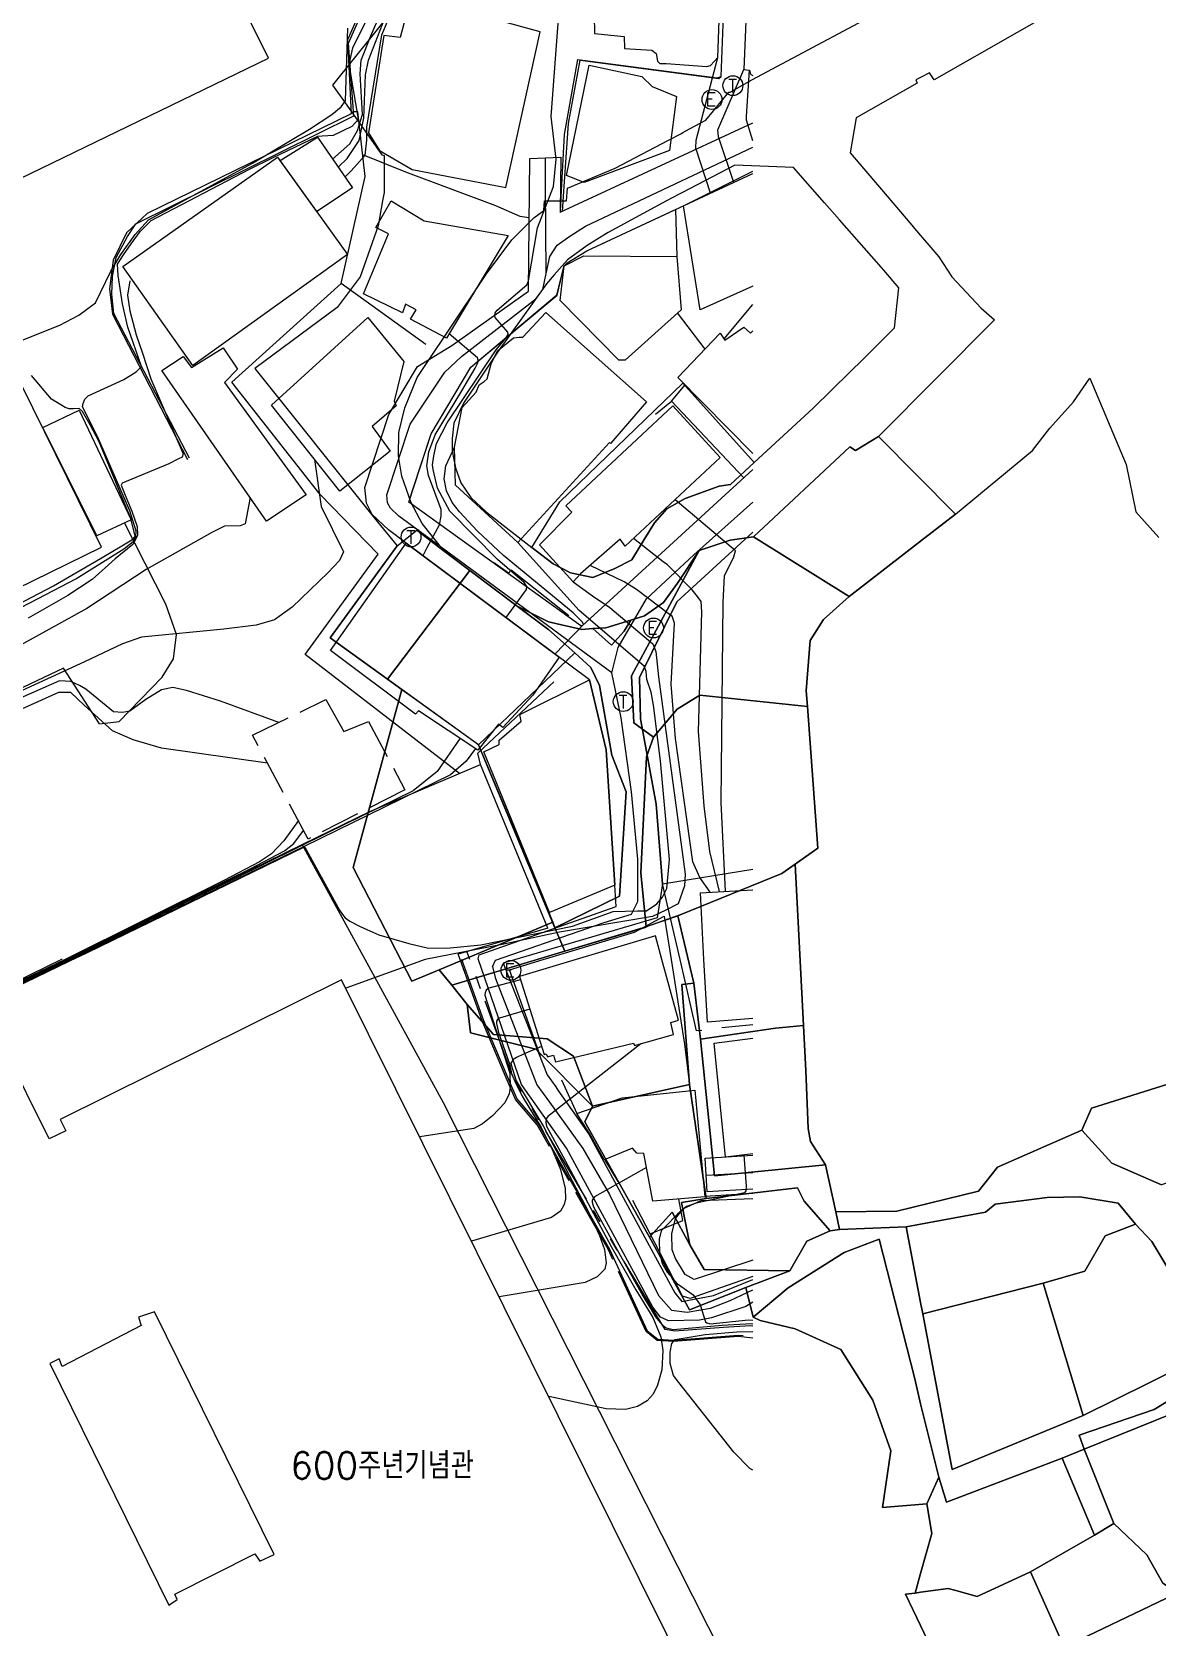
# Model space of a CAD drawing. Header units: feet. Extents: x 197796 to 199821, y 552499 to 555392.
# Drawn here: x 199503.9 to 199588.9, y 554197.9 to 554318.5 of the extents above; entities that cross this region are included whole.
import ezdxf

# ---------------------------------------------------------------- set-up
doc = ezdxf.new("R2010")
doc.units = ezdxf.units.FT
doc.header["$MEASUREMENT"] = 0
for name, pattern in [('ANYANG', [9, 5, -1, 2, -1]), ('ANYANG1', [11.5, 6, -1, 1, -1.5, 1, -1]), ('ANYANG4', [4, 3, -1])]:
    doc.linetypes.add(name, pattern=pattern)
for name, color, linetype in [('AAA001', 7, 'CONTINUOUS'), ('AAA005', 7, 'ANYANG4'), ('AAA008', 7, 'CONTINUOUS'), ('AAC001', 7, 'CONTINUOUS'), ('AAC003', 3, 'ANYANG'), ('AAC006', 7, 'ANYANG1'), ('AD002', 7, 'CONTINUOUS'), ('AD0022', 1, 'CONTINUOUS'), ('ADA085', 1, 'CONTINUOUS'), ('AE222', 7, 'CONTINUOUS'), ('AZ0202', 7, 'CONTINUOUS'), ('AZ0203', 7, 'CONTINUOUS'), ('AZ080', 1, 'CONTINUOUS'), ('AZ0801', 7, 'CONTINUOUS'), ('CAA001', 7, 'CONTINUOUS'), ('CAA002', 30, 'CONTINUOUS'), ('DA001', 3, 'CONTINUOUS'), ('DD001', 3, 'CONTINUOUS'), ('wipco_지적', 20, 'CONTINUOUS'), ('ZC002', 7, 'CONTINUOUS')]:
    doc.layers.add(name, color=color, linetype=linetype)
doc.styles.add('GHS', font='ROMANS', dxfattribs={"bigfont": 'NGSW.shx'})
doc.styles.add('NGSW', font='ROMANS.shx', dxfattribs={"bigfont": 'NGSW.shx'})

# ---------------------------------------------------------------- blocks, each defined once
blk = doc.blocks.new('AZ0202')
at = {"layer": 'AZ0202'}
blk.add_circle((0, 0), 0.75, dxfattribs=at)
at = {"layer": 'AZ0202', "style": 'GHS'}
blk.add_text('E', height=1, dxfattribs=at).set_placement((-0.5, -0.48))
blk = doc.blocks.new('AZ0203')
at = {"layer": 'AZ0203'}
blk.add_circle((0, 0), 0.75, dxfattribs=at)
at = {"layer": 'AZ0203', "style": 'GHS'}
blk.add_text('T', height=1, dxfattribs=at).set_placement((-0.36, -0.52))

msp = doc.modelspace()

# ---------------------------------------------------------------- linework, layer by layer
at = {"layer": 'AAA001', "color": 255}
for points in [[(199558.39, 554325.45), (199558.11, 554325.46), (199557.7, 554315.7), (199558.13, 554315.65), (199558.2, 554315.34), (199558.39, 554315.25)], [(199555.93, 554322.22), (199543.33, 554323.39), (199543.23, 554320.39), (199543.7, 554319.87), (199546.38, 554319.79), (199546.4, 554318.43), (199548.66, 554318.2), (199548.68, 554317.3), (199550.74, 554317.16), (199551.07, 554316.92), (199551.17, 554316.33), (199551.35, 554316.15), (199551.83, 554316.15), (199554.89, 554315.92), (199555.19, 554316), (199555.72, 554316.61), (199555.93, 554322.22)], [(199542.3, 554318.54), (199539.08, 554319.42), (199539.21, 554319.97), (199536.19, 554320.77), (199535.95, 554319.98), (199532.37, 554320.57), (199531.72, 554318.13), (199530.48, 554318.27), (199529.32, 554310.9), (199530.15, 554309.58), (199532.63, 554308.13), (199539.71, 554306.78), (199542.3, 554318.54)], [(199552.6, 554313.67), (199552.07, 554309.58), (199545.62, 554307.15), (199544.29, 554307.69), (199546.01, 554316.03), (199549.99, 554315.17), (199550.76, 554314.41), (199552.6, 554313.67)], [(199528.11, 554306.75), (199525.42, 554304.97), (199522.64, 554308.83), (199525.46, 554310.58), (199528.11, 554306.75)], [(199527.73, 554301.71), (199516.03, 554293.33), (199510.76, 554300.81), (199522.44, 554309.08), (199527.73, 554301.71)], [(199558.39, 554299.32), (199554.39, 554297.52), (199553.13, 554305.38), (199558.39, 554308.01)], [(199539.88, 554303.15), (199535.21, 554295.39), (199532.5, 554296.82), (199532.93, 554297.54), (199532.12, 554297.96), (199531.9, 554297.31), (199528.95, 554298.74), (199530.84, 554303.27), (199529.87, 554303.76), (199531.03, 554305.76), (199533.53, 554304.25), (199539.88, 554303.15)], [(199552.96, 554297.53), (199548.73, 554293.72), (199548.46, 554293.72), (199548.26, 554293.71), (199543.8, 554298.24), (199544.11, 554300.85), (199545.6, 554301.61), (199552.62, 554301.57), (199552.96, 554297.53)], [(199540.62, 554279.94), (199535.91, 554284.26), (199535.82, 554287.15), (199536.41, 554290.13), (199537.47, 554291.3), (199537.69, 554291.86), (199538.07, 554292.12), (199538.3, 554292.31), (199538.6, 554293.45), (199539.08, 554294.43), (199540.28, 554295.41), (199540.71, 554295.47), (199541, 554295.47), (199542.73, 554297.33), (199550.35, 554290.56), (199547.62, 554287.43), (199547.55, 554287.49), (199540.62, 554279.94)], [(199527.16, 554283.81), (199522, 554290.31), (199529.27, 554296.95), (199532, 554293.62), (199531.26, 554290.63), (199531.41, 554290.28), (199529.59, 554288.7), (199530.96, 554286.85), (199527.16, 554283.81)], [(199558.39, 554286.66), (199552.72, 554292.42), (199555.91, 554295.76), (199556.26, 554295.24), (199557.69, 554296.22), (199558.21, 554295.76), (199558.39, 554295.95)], [(199521.62, 554281.54), (199513.7, 554292.95), (199515.32, 554294.01), (199515.94, 554293.16), (199518.33, 554294.66), (199519.43, 554293.03), (199518.43, 554292.02), (199524.6, 554283.54), (199521.62, 554281.54)], [(199555.9, 554286.35), (199548.73, 554279.65), (199548.35, 554280.18), (199545.36, 554277.57), (199544.79, 554276.95), (199542.26, 554279.75), (199544.69, 554282.23), (199544.23, 554282.7), (199552.34, 554290.28), (199555.9, 554286.35)], [(199543.73, 554271.26), (199541.74, 554268.4), (199539.48, 554265.95), (199539.16, 554266.2), (199537.6, 554264.24), (199533.1, 554267.21), (199532.87, 554266.95), (199526.46, 554271.77), (199532.18, 554279.89), (199543.73, 554271.26)], [(199546.02, 554269.55), (199547.3, 554264.26), (199547.94, 554254.03), (199543.01, 554251.96), (199538.03, 554264.1), (199539.21, 554264.66), (199539.2, 554264.99), (199540.87, 554266.43), (199540.76, 554266.92), (199546.02, 554269.55)], [(199558.39, 554243.93), (199554.94, 554243.67), (199554.68, 554248.39), (199554.41, 554253.45), (199558.39, 554253.67)], [(199551.5, 554248.39), (199551.02, 554250.18), (199545.02, 554248.39), (199540.73, 554247.12), (199542.59, 554241.22), (199542.76, 554241.26), (199542.85, 554241.03), (199543.31, 554241.17), (199543.45, 554240.67), (199549.35, 554242.06), (199549.44, 554241.89), (199552.37, 554242.73), (199552.17, 554243.63), (199552.75, 554243.81), (199551.5, 554248.39)], [(199558.39, 554233.69), (199556.3, 554233.44), (199555.46, 554242.06), (199558.39, 554242.44)], [(199554.75, 554230.45), (199550.81, 554230.12), (199550.15, 554233.74), (199549.6, 554233.75), (199549.28, 554234.14), (199547.13, 554233.24), (199546.02, 554235.23), (199545.06, 554236.75), (199548.51, 554237.94), (199554, 554238.52), (199554.75, 554230.45)]]:
    msp.add_lwpolyline(points, dxfattribs=at)
at = {"layer": 'AAA005', "color": 255}
msp.add_lwpolyline([(199532.06, 554261.24), (199524.76, 554257.51), (199520.56, 554265.37), (199526.1, 554268.05), (199527.46, 554265.63), (199529.33, 554266.4), (199532.06, 554261.24)], dxfattribs=at)
at = {"layer": 'AAA008', "color": 255}
for points in [[(199496.42, 554304.28), (199521.77, 554316.57), (199519.86, 554320.36)], [(199465.27, 554258.07), (199509.13, 554279.57), (199499.61, 554298.86)], [(199507.44, 554289.95), (199511.37, 554281.65), (199508.79, 554280.43), (199504.71, 554288.63), (199507.44, 554289.95)], [(199479.02, 554233.02), (199510.36, 554169.46), (199519.37, 554174.05), (199518.59, 554175.91), (199524.44, 554178.84), (199524.29, 554179.42), (199524.85, 554179.69), (199526.04, 554177.31), (199532.18, 554180.28), (199530.96, 554183), (199532.12, 554183.41), (199532.5, 554182.75), (199553.92, 554193.25), (199527.29, 554246.87)], [(199527.29, 554246.87), (199506, 554236.31), (199506.45, 554235.44), (199505.17, 554234.83), (199501.78, 554241.7)], [(199513.14, 554221.75), (199511.94, 554221.34), (199512.14, 554220.71), (199506.17, 554217.62), (199505.94, 554218.19), (199505.22, 554217.85), (199514.23, 554199.56), (199514.86, 554200), (199514.68, 554200.4), (199520.73, 554203.46), (199521.1, 554202.89), (199522.19, 554203.41), (199513.14, 554221.75)]]:
    msp.add_lwpolyline(points, dxfattribs=at)
at = {"layer": 'AAC001', "color": 255}
for points in [[(199516.97, 554358.73), (199517.59, 554358.65), (199520.53, 554359.99), (199527.71, 554358.02), (199529.77, 554354), (199535.81, 554351.96), (199543.98, 554335.39), (199540.99, 554326.69), (199534.72, 554328.34), (199530.97, 554325.24), (199527.74, 554317.95), (199528.02, 554312.36), (199512.59, 554304.82), (199511.02, 554303.36), (199510.02, 554301.29), (199509.73, 554299.11), (199509.98, 554297.19), (199515.65, 554286.22)], [(199543.83, 554304.89), (199543.87, 554305.6), (199544.13, 554310.79), (199545.14, 554316.45), (199555.67, 554315.06), (199555.98, 554315.16), (199556.27, 554322.41), (199555.51, 554324.13), (199555.4, 554334.58), (199556.05, 554335.55), (199553.85, 554342.42), (199552.38, 554348.13), (199550.94, 554347.98), (199551.27, 554355.47), (199551.31, 554359.79)], [(199536.19, 554262.47), (199524.54, 554271.46), (199530.05, 554279.05), (199525.68, 554283.55), (199519, 554292.06), (199527.26, 554299.51), (199529.07, 554307.61), (199528.51, 554312.49), (199528.19, 554312.5)], [(199528.88, 554309.27), (199532.13, 554307.97), (199538.92, 554305.42), (199540.76, 554304.61), (199541.48, 554304.52)], [(199532.37, 554282.99), (199534.06, 554288.14), (199537.07, 554293.19), (199543.59, 554298.64), (199544.11, 554300.85)], [(199533.66, 554294.91), (199527.26, 554299.51)], [(199556.2, 554295.33), (199558.39, 554297.92)], [(199552.22, 554290.63), (199553.27, 554291.86)], [(199551.02, 554289.65), (199552.22, 554290.63), (199557.69, 554284.82)], [(199551.55, 554254.13), (199551.08, 554260.15), (199549.89, 554266.6), (199549.8, 554269.72), (199552.63, 554275.45), (199558.39, 554280.72)], [(199542.88, 554250.76), (199537.8, 554263.15), (199537.58, 554263.99), (199543.34, 554269.39)], [(199554.53, 554243.03), (199554.12, 554243.01), (199552.88, 554248.39), (199551.55, 554254.13), (199558.39, 554255.24)], [(199542.32, 554241.07), (199539.98, 554247.62), (199542.53, 554248.4), (199549.42, 554250.47), (199551.68, 554251.67), (199552.2, 554248.39), (199553.21, 554242), (199553.65, 554238.52)], [(199542.88, 554250.76), (199536.11, 554248.81)], [(199558.39, 554243.46), (199556.04, 554243.22)], [(199543.91, 554239.31), (199545.06, 554236.75)], [(199548.2, 554231.61), (199547.2, 554233.27)], [(199550.61, 554227.66), (199549.3, 554230.17)], [(199550.61, 554227.66), (199553.08, 554228.65), (199552.78, 554230.28)], [(199554.74, 554230.51), (199558.39, 554230.73)], [(199558.39, 554224.42), (199553.65, 554222.76), (199553.06, 554222.95), (199550.61, 554227.66)]]:
    msp.add_lwpolyline(points, dxfattribs=at)
at = {"layer": 'AAC003', "color": 255}
msp.add_lwpolyline([(199558.39, 554219.77), (199557.27, 554219.89), (199552.39, 554219.51), (199551.15, 554219.59), (199550.32, 554220.26), (199547.46, 554226.44), (199542.07, 554235.9), (199540.44, 554237.82), (199539.74, 554239.45), (199537.92, 554243.75), (199536.26, 554248.4), (199536.11, 554248.81)], dxfattribs=at)
at = {"layer": 'AAC006', "color": 255}
msp.add_lwpolyline([(199558.39, 554220.66), (199558.19, 554220.7), (199556.17, 554220.57), (199552.49, 554220.28), (199551.74, 554220.42), (199540.2, 554239.61), (199536.99, 554248.4), (199536.79, 554248.96)], dxfattribs=at)
at = {"layer": 'AD002', "color": 255}
for points in [[(199547.73, 554270.07), (199532.28, 554281.44), (199531.61, 554281.93), (199530.98, 554282.53), (199530.77, 554282.94), (199530.71, 554283.54), (199532.46, 554288.87), (199535.09, 554292.82), (199536.35, 554294.01), (199541.96, 554298.37), (199542.5, 554299.06), (199542.76, 554300.27), (199543.02, 554301.57), (199543.59, 554302.41), (199544.54, 554303.09), (199545.72, 554303.86), (199558.39, 554309.82)], [(199542.76, 554300.27), (199542.71, 554306.86), (199542.7, 554309.03)], [(199538.7, 554247.84), (199538.92, 554248.36), (199547.14, 554251.19), (199549.21, 554251.83), (199549.69, 554252.79), (199549.69, 554255.98), (199549.21, 554261.09), (199548.42, 554266.68), (199547.73, 554270.07), (199548.19, 554271.98), (199550.35, 554275.68), (199553.93, 554279.01), (199558.39, 554282.98)], [(199538.7, 554247.84), (199538.92, 554246.95), (199542.04, 554238.93), (199543.01, 554237.6), (199545.53, 554234.11), (199547.54, 554230.62), (199551.25, 554222.98), (199552.22, 554221.87), (199553.41, 554221.72), (199555.19, 554222.02), (199556.67, 554222.61), (199558.39, 554223.42)], [(199554.85, 554232.1), (199555.32, 554232.12), (199558.39, 554232.29)]]:
    msp.add_lwpolyline(points, dxfattribs=at)
at = {"layer": 'AD0022', "color": 255}
for points in [[(199546.02, 554269.55), (199532.18, 554279.89), (199530.84, 554280.88), (199529.59, 554282.06), (199529.17, 554282.9), (199529.04, 554284.08), (199530.86, 554289.6), (199533.03, 554293.25), (199535.62, 554294.83), (199541.41, 554298.94), (199541.53, 554308.97), (199543.87, 554309.08), (199543.82, 554304.91), (199558.39, 554311.68)], [(199558.39, 554285.46), (199545.47, 554273.64), (199545.37, 554273.63), (199532.37, 554282.99), (199534.06, 554288.14), (199537.07, 554293.19), (199543.59, 554298.64), (199544.11, 554300.85), (199544.35, 554301.08), (199545.84, 554301.99), (199558.39, 554307.83)], [(199558.39, 554280.72), (199552.63, 554275.45), (199549.8, 554269.72), (199549.89, 554266.6), (199551.08, 554260.15), (199551.55, 554254.13), (199551.15, 554251.55), (199539.51, 554248.12), (199542.84, 554239.68), (199543.49, 554238.77), (199543.64, 554238.51), (199545.99, 554235.2), (199552.49, 554223.2), (199553.01, 554222.54), (199555.41, 554222.99), (199558.39, 554224.21)], [(199558.39, 554222.49), (199557.85, 554222.17), (199555.26, 554221.29), (199554.34, 554221.12), (199551.99, 554221.07), (199551.4, 554221.35), (199550.81, 554222.1), (199544.29, 554234.14), (199540.88, 554238.94), (199537.62, 554248.45), (199537.7, 554248.76), (199548.04, 554252.41), (199547.94, 554254.03), (199547.3, 554264.26), (199546.02, 554269.55)], [(199558.39, 554231.03), (199554.92, 554230.82), (199554.77, 554233.38), (199558.39, 554233.59)]]:
    msp.add_lwpolyline(points, dxfattribs=at)
at = {"layer": 'ADA085', "color": 255}
msp.add_lwpolyline([(199479.95, 554231.62), (199478.13, 554230.75), (199476.41, 554235.04), (199469.94, 554232.37), (199468.94, 554234.36), (199475.25, 554237.4), (199479.79, 554235.54), (199506.18, 554248.45)], dxfattribs=at)
at = {"layer": 'AE222', "color": 255}
msp.add_lwpolyline([(199544.35, 554301.08), (199545.84, 554301.99), (199552.54, 554305.11), (199552.62, 554301.57)], dxfattribs=at)
at = {"layer": 'AZ080', "color": 255}
for points in [[(199515.8, 554286.3), (199510.07, 554297.25), (199509.92, 554298.71), (199509.97, 554300.04), (199510.24, 554301.49), (199511.09, 554303.08), (199511.73, 554304.03), (199528.21, 554312.2), (199527.8, 554317.7), (199530.98, 554324.9), (199534.69, 554328.11)], [(199536.35, 554248.43), (199538.01, 554243.79), (199539.83, 554239.49), (199540.53, 554237.87), (199542.15, 554235.96), (199547.55, 554226.49), (199550.4, 554220.32), (199551.19, 554219.69), (199552.39, 554219.61), (199557.27, 554219.99), (199557.65, 554219.96)]]:
    msp.add_lwpolyline(points, dxfattribs=at)
at = {"layer": 'AZ0801', "color": 255}
for points in [[(199543.99, 554304.97), (199544.12, 554306.85), (199544.44, 554311.63), (199545.32, 554316.4), (199555.8, 554315.02), (199555.98, 554315.16)], [(199532.37, 554282.99), (199532.64, 554283.87), (199534.06, 554288.14), (199537.07, 554293.19), (199543.56, 554298.65), (199544.11, 554300.85)], [(199544.48, 554274.38), (199540.1, 554277.83), (199539.91, 554277.61), (199538.76, 554278.42)], [(199508.99, 554266.21), (199506.26, 554270.43), (199471.86, 554254.09), (199470.62, 554252.27), (199472.43, 554248.39), (199472.85, 554247.48)], [(199469.18, 554234.33), (199469.73, 554233.15), (199475.41, 554235.95), (199478.8, 554234.99), (199503.52, 554246.87), (199506.58, 554248.39), (199524.36, 554257.13), (199529.43, 554259.6), (199537.8, 554263.15)], [(199556.22, 554195.57), (199535, 554237.56), (199529.07, 554248.39), (199524.31, 554257.1)]]:
    msp.add_lwpolyline(points, dxfattribs=at)
at = {"layer": 'CAA001', "color": 255}
for points, elevation in [([(199527.03, 554308.31), (199527.72, 554308.98), (199528.62, 554310.33), (199528.96, 554312.02), (199529.09, 554315.29), (199529.33, 554316.42), (199531.45, 554321.87)], 65), ([(199558.39, 554310.3), (199557.91, 554311.86), (199557.89, 554312.16), (199558.13, 554315.65)], 50), ([(199533.45, 554278.94), (199533.75, 554279.56), (199534.68, 554281.27), (199534.82, 554281.92), (199534.82, 554282.43), (199533.86, 554285.01), (199533.73, 554285.73), (199533.89, 554286.78), (199534.35, 554288.08), (199536.39, 554291.4), (199537.38, 554293.11), (199537.6, 554293.51), (199537.61, 554293.71), (199537.55, 554293.9), (199535.41, 554295.72)], 60), ([(199520.37, 554283.33), (199520.01, 554281.35), (199519.62, 554281.2), (199518.43, 554281.17), (199517.49, 554280.68), (199512.52, 554277.88), (199508.02, 554274.93), (199495.56, 554268.05)], 65), ([(199555.16, 554253.49), (199554.37, 554254.61), (199553.84, 554255.79), (199552.53, 554265.12), (199552.2, 554269.23), (199552.45, 554273.83), (199552.27, 554274.37), (199552.08, 554274.5), (199549.58, 554276.37), (199548.64, 554276.96), (199546.08, 554278.2)], 55), ([(199479.24, 554235.23), (199506.5, 554248.39), (199511.79, 554251.02), (199520.37, 554255.26), (199522.96, 554256.62), (199523.67, 554257.17), (199524.42, 554258.15)], 60), ([(199541.51, 554244.64), (199539.22, 554243.96), (199539.08, 554243.87), (199539, 554243.73), (199539, 554243.57), (199539.16, 554242.87), (199539.97, 554240.51), (199540.14, 554239.79), (199540.39, 554239.19), (199540.93, 554238.07), (199542.38, 554235.7), (199543.2, 554234.02), (199543.83, 554232.53), (199544.2, 554231.07), (199544.21, 554230.3), (199544.12, 554229.86), (199543.85, 554229.37), (199543.16, 554228.9), (199537.12, 554227.09)], 55)]:
    msp.add_lwpolyline(points, dxfattribs=dict(at, elevation=elevation))
at = {"layer": 'CAA002', "color": 255}
for points, elevation in [([(199482.28, 554264.22), (199504.93, 554276), (199507.19, 554277.19), (199510.83, 554279.46), (199511.53, 554280.02), (199511.72, 554280.38), (199511.75, 554280.8), (199511.28, 554282.33), (199508.84, 554287.96), (199507.71, 554290.19), (199507.74, 554290.45), (199507.88, 554290.77), (199508.13, 554291.03), (199510.82, 554292.25), (199511.76, 554292.85), (199512.15, 554293.24), (199511.13, 554296.21), (199510.73, 554297.99), (199510.39, 554300.12), (199510.35, 554300.99), (199510.79, 554301.69), (199511.39, 554302.52), (199512.05, 554303.44), (199512.88, 554304.28), (199520.33, 554308.16), (199522.07, 554309.03), (199525.49, 554310.67), (199525.83, 554310.68), (199526.67, 554310.73), (199528.09, 554311.41), (199528.56, 554311.94), (199527.98, 554315.35), (199527.89, 554316.18), (199528.13, 554317.35), (199530.61, 554322.33)], 67), ([(199526.61, 554308.92), (199527.92, 554310.08), (199528.49, 554311.08), (199528.86, 554312.3), (199528.69, 554315.38), (199528.76, 554316.42), (199529.49, 554318.24), (199531.18, 554322.16)], 66), ([(199527.54, 554307.57), (199528.02, 554308.04), (199529.06, 554309.23), (199529.19, 554310.36), (199529.19, 554311.33), (199530.33, 554318.33), (199531.18, 554320.34)], 64), ([(199539.74, 554274.25), (199541.27, 554276.39), (199541.3, 554276.6), (199541.1, 554276.92), (199539.08, 554278.65), (199535.46, 554282.31), (199534.55, 554284.05), (199534.2, 554285.46), (199534.17, 554285.81), (199534.25, 554286.48), (199534.47, 554287.43), (199535.28, 554288.99), (199538.97, 554294.49), (199539.71, 554295.38), (199539.88, 554295.66), (199539.85, 554295.84), (199538.91, 554296.95), (199538.87, 554297.1), (199538.91, 554297.31), (199539.05, 554297.51), (199541.29, 554299.41), (199541.41, 554299.73), (199542.11, 554303.74), (199543.32, 554306.86), (199543.52, 554308.92), (199543.14, 554312.14), (199543.7, 554319.87)], 59), ([(199503.13, 554295.23), (199505.98, 554296.38), (199507.41, 554297.12), (199508.69, 554298.05), (199509.83, 554300.44), (199510.61, 554301.72), (199511.69, 554303.22), (199512.69, 554304.33), (199520.56, 554308.61), (199524.87, 554311.18), (199526.56, 554312.3), (199527.25, 554312.88), (199527.59, 554313.32), (199527.77, 554318.82)], 68), ([(199555.18, 554306.35), (199554.07, 554309.75), (199554.09, 554310.37), (199555.72, 554316.61)], 52), ([(199556.94, 554307.15), (199555.77, 554310.61), (199555.74, 554311.13), (199557.7, 554315.7)], 51), ([(199511.27, 554299.73), (199511.09, 554298.63), (199511.28, 554297.45), (199511.76, 554295.64), (199512.24, 554294.25), (199512.87, 554292.3), (199515.31, 554286.64), (199515.23, 554286.38), (199514.9, 554286.23), (199514.22, 554285.88), (199510.71, 554284.43), (199510.62, 554284.26), (199510.97, 554283.38), (199511.42, 554282.3), (199511.84, 554281.15), (199511.86, 554280.46), (199511.5, 554279.78), (199510.17, 554278.7), (199508.43, 554277.14), (199506.58, 554275.92), (199503.58, 554274.2)], 66), ([(199554.77, 554294.56), (199552.69, 554297.29)], 52), ([(199494.11, 554270.71), (199505.5, 554276.66), (199509.07, 554278.73), (199510.68, 554279.67), (199511.44, 554280.13), (199511.69, 554280.42), (199511.36, 554281.75), (199508.96, 554287.55), (199508.28, 554288.82), (199507.69, 554289.85), (199507.46, 554290.06), (199507.01, 554290.03), (199506.68, 554290.03), (199506.39, 554290.14), (199505.36, 554290.78), (199503.84, 554292.56)], 68), ([(199543.42, 554271.49), (199545.57, 554273.74), (199545.49, 554273.91), (199545.21, 554274.22), (199544.8, 554274.62), (199539.52, 554278.95), (199537.56, 554280.78), (199536.21, 554282.25), (199535.64, 554282.95), (199535.22, 554283.85), (199535.04, 554284.75), (199535.16, 554285.74), (199535.82, 554287.15)], 58), ([(199525.25, 554286.22), (199525.74, 554282.66), (199527.44, 554279.22), (199527.12, 554278.58), (199526.26, 554277.67), (199523.56, 554275.05), (199522.22, 554274.08), (199520.82, 554273.69), (199518.38, 554273.37), (199512.17, 554272.77), (199510.72, 554272.27), (199507.84, 554270.9), (199488.93, 554262.2)], 64), ([(199556.31, 554253.56), (199555.98, 554260.27), (199556.14, 554275.43), (199556.24, 554277.4), (199556.93, 554278.84), (199557.06, 554279.31), (199552.5, 554283.17)], 53), ([(199499.96, 554245.01), (199506.75, 554248.29), (199508.09, 554248.94), (199524.48, 554256.91), (199524.51, 554256.9), (199527.12, 554252.13), (199527.36, 554251.79), (199527.55, 554251.54), (199527.92, 554251.29), (199528.63, 554250.92), (199529.19, 554250.67), (199530.11, 554250.27), (199532.37, 554249.6), (199533.76, 554249.29), (199535.25, 554249.26), (199537.81, 554249.51), (199544.74, 554250.91), (199547.83, 554252.03), (199549.67, 554252.07), (199550.35, 554252.09), (199551.12, 554252.6), (199551.54, 554253.1), (199551.88, 554253.78), (199552.07, 554255.97), (199551.4, 554263.43), (199550.87, 554267.62), (199550.69, 554268.61), (199550.36, 554269.58), (199550.32, 554270.17), (199550.16, 554270.57), (199545.24, 554274.79), (199540.62, 554279.94)], 57), ([(199555.87, 554253.53), (199555.13, 554256.57), (199554.7, 554260.03), (199554.26, 554265.63), (199554.51, 554274.68), (199554.48, 554275.46), (199554.2, 554275.86), (199553.78, 554276.35), (199551.93, 554278.24), (199551.61, 554278.48), (199549.35, 554280.23)], 54), ([(199544.79, 554276.95), (199546.26, 554275.89), (199547.57, 554275.02), (199550.81, 554272.26), (199551.04, 554271.69), (199551.25, 554269.78), (199553.25, 554254.84), (199553.21, 554253.97), (199552.74, 554252.6), (199551.81, 554252.14), (199550.79, 554251.64), (199543.77, 554250.46), (199539.43, 554249.53), (199533.6, 554248.4), (199527.62, 554246.22)], 56), ([(199521.69, 554263.25), (199513.68, 554264.38), (199511.54, 554265), (199509.97, 554265.7), (199507.83, 554267.64), (199506.83, 554268.58), (199505.89, 554268.58), (199475.03, 554254.71)], 62), ([(199522.55, 554266.33), (199518.14, 554267.93), (199515.56, 554268.73), (199514.52, 554268.97), (199513.66, 554268.79), (199512.5, 554268.05), (199511.27, 554267.19), (199510.72, 554267.07), (199510.04, 554267.13), (199507.95, 554268.83), (199507.48, 554269.13), (199506.83, 554269.42), (199505.95, 554269.48), (199489.22, 554262.1)], 63), ([(199536.25, 554265.13), (199534.51, 554262.62), (199532.7, 554261.16), (199526.22, 554257.97), (199519.23, 554254.52), (199506.67, 554248.39), (199494.51, 554242.45)], 59), ([(199537.42, 554264.36), (199536.7, 554263.39), (199535.53, 554262.37), (199524.45, 554256.95), (199508.06, 554248.98), (199506.84, 554248.42), (199478.95, 554234.87)], 58), ([(199524.02, 554258.9), (199522.92, 554257.37), (199522, 554256.39), (199521.07, 554255.79), (199518.39, 554254.37), (199506.38, 554248.39), (199479.11, 554235.31)], 61), ([(199540.82, 554246.85), (199538.43, 554246.22), (199538.21, 554246.09), (199538.15, 554245.89), (199538.12, 554245.69), (199540.01, 554239.8), (199540.04, 554238.71), (199539.96, 554238.23), (199539.64, 554237.57), (199538.69, 554236.57), (199537.94, 554235.97), (199537.28, 554235.62), (199533.2, 554234.98)], 56), ([(199542.4, 554241.82), (199541.03, 554241.23), (199540.51, 554240.98), (199540.27, 554240.83), (199540.18, 554240.71), (199540.09, 554240.56), (199540.11, 554240.43), (199540.48, 554239.23), (199542.55, 554235.76), (199545.94, 554229.36), (199546.78, 554227.53), (199547.16, 554226.47), (199547.29, 554225.47), (199547.18, 554224.97), (199546.62, 554224.4), (199545.69, 554223.96), (199539.2, 554222.89)], 54), ([(199549.9, 554242.02), (199542.87, 554236.52), (199542.75, 554236.34), (199542.73, 554236.07), (199542.78, 554235.79), (199544.01, 554233.52), (199547.66, 554226.7), (199549.53, 554223.42), (199550.83, 554221.32), (199551.42, 554219.86), (199551.57, 554218.83), (199551.5, 554217.37), (199551.18, 554216.22), (199550.85, 554215.54), (199550.38, 554215.02), (199549.66, 554214.6), (199548.74, 554214.36), (199547.3, 554214.43), (199542.96, 554215.34)], 53), ([(199557.7, 554233.61), (199557.87, 554231.26), (199557.85, 554230.91), (199557.74, 554230.76), (199554.1, 554229.96), (199553.37, 554229.71), (199552.68, 554229.14), (199551.76, 554228.17), (199551.45, 554227.88), (199551.29, 554227.24), (199551.32, 554226.19), (199551.53, 554225.41), (199551.91, 554224.76), (199552.68, 554223.87), (199553.86, 554223.03), (199554.39, 554222.28), (199554.79, 554220.99), (199554.91, 554220.93), (199555.14, 554220.85), (199558.05, 554221.16), (199558.39, 554221.12)], 51), ([(199550.34, 554232.66), (199546.4, 554230.44), (199546.22, 554230.21), (199546.22, 554230.05), (199546.33, 554229.69), (199547.98, 554226.72), (199550.07, 554222.96), (199551.03, 554221.37), (199551.49, 554220.8), (199551.83, 554220.55), (199552.35, 554220.43), (199556.07, 554220.75), (199558.28, 554220.88), (199558.39, 554220.85)], 52), ([(199558.38, 554209.77), (199558.16, 554209.9), (199556.95, 554211.15), (199552.78, 554216.41), (199552.37, 554216.94), (199552.14, 554217.84), (199552.14, 554218.7), (199552.25, 554219.37), (199552.5, 554219.65), (199554.77, 554220.03), (199557.16, 554220.23), (199558.39, 554220.26)], 53)]:
    msp.add_lwpolyline(points, dxfattribs=dict(at, elevation=elevation))
at = {"layer": 'DA001', "color": 255}
msp.add_lwpolyline([(199558.39, 554225.66), (199553.94, 554224.2), (199553.26, 554224.59), (199552.52, 554225.79), (199552.29, 554226.44), (199552.26, 554227.66), (199552.52, 554228.8), (199553.14, 554229.56), (199554.48, 554230.18), (199558.39, 554230.33)], dxfattribs=at)
at = {"layer": 'DD001', "color": 255}
msp.add_lwpolyline([(199508.98, 554266.21), (199510.47, 554266.4), (199513.71, 554269.74), (199514.59, 554271.13), (199514.81, 554272.98), (199514.01, 554275.26), (199510.88, 554281.42)], dxfattribs=at)
at = {"layer": 'wipco_지적', "color": 20}
for points in [[(199532.94, 554322.45), (199526.59, 554314.51), (199527.55, 554313.17), (199530.34, 554309.26), (199530.51, 554309.19), (199530.51, 554306.4), (199530.39, 554305.76), (199530.05, 554303.87), (199528.69, 554300.02), (199526.95, 554297.7), (199520.72, 554293.08), (199529.78, 554281.77), (199531.49, 554279.67), (199526.42, 554272.72), (199530.75, 554269.6), (199531.84, 554268.82), (199528.16, 554255.36), (199532.59, 554246.76), (199534.67, 554247.61), (199534.67, 554247.61), (199535.61, 554246.45), (199536.78, 554244.99), (199537.04, 554242.86), (199541.97, 554241.62), (199546.26, 554237.3), (199545.67, 554236.11), (199550.57, 554227.4), (199553.59, 554221.91), (199557.85, 554223.59), (199558.41, 554221.34), (199558.94, 554221.11), (199561.57, 554220.48), (199565.03, 554218.9), (199567.44, 554215.08), (199568.82, 554211.25), (199568.18, 554206.96), (199571.53, 554207.24), (199571.91, 554204.99), (199571.06, 554201.97), (199570.64, 554200.49), (199569.93, 554200.4), (199571.06, 554198.04), (199574.16, 554191.52)], [(199584.63, 554322.1), (199572.08, 554314.91), (199571.74, 554315.44), (199571.74, 554315.44), (199571.06, 554315.1), (199570.7, 554314.92), (199570.81, 554314.66), (199566.19, 554312.04), (199565.74, 554309.4), (199567.95, 554306.81), (199570.41, 554303.92), (199570.61, 554303.68), (199572.44, 554301.53), (199573.43, 554300.02), (199575.65, 554297.66), (199576.66, 554296.77), (199567.87, 554287.94), (199566.15, 554286.9), (199565.7, 554287.17), (199558.43, 554280.36), (199556.67, 554280.12), (199554.31, 554279.32), (199552.68, 554276.87), (199551.62, 554275.39), (199550.19, 554274.38), (199549.16, 554274.06), (199547.27, 554273.49), (199546.29, 554273.42), (199545.45, 554273.36), (199542.92, 554273.94), (199540.57, 554275.12), (199536.99, 554277.82), (199535.05, 554279.28), (199533.38, 554281.36), (199532.54, 554282.94), (199531.85, 554284.95), (199531.64, 554286.15), (199531.59, 554286.47), (199531.61, 554288.26), (199532.06, 554290.12), (199533.01, 554292.41), (199533.97, 554293.85), (199535.29, 554295.84), (199538.24, 554300.26), (199540.16, 554302.83), (199541.83, 554304.48), (199542.57, 554305.03), (199542.63, 554305.76), (199544.28, 554305.76), (199544.37, 554306.72), (199547.96, 554308.24), (199552.01, 554310.35), (199552.98, 554310.87), (199553.08, 554310.93), (199553.08, 554310.93), (199553.25, 554311.03), (199554.82, 554311.88), (199556.56, 554314), (199556.67, 554313.98), (199558.31, 554314.91), (199570.22, 554321.31)], [(199590.63, 554239.24), (199583.97, 554237.15), (199583.24, 554235.48), (199576.87, 554232.7), (199575.44, 554230.88), (199569.27, 554229.36), (199564.66, 554229.32), (199563.87, 554232.86), (199562.74, 554234.64), (199562.55, 554235.63), (199562.39, 554240.01), (199562.2, 554243.41), (199561.57, 554255.61), (199563.3, 554256.81), (199562.5, 554267.54), (199562.42, 554268.72), (199562.72, 554272.51), (199563.72, 554274.12), (199565.66, 554275.85), (199571.06, 554280.04), (199573.69, 554282.08), (199573.69, 554282.08), (199579.52, 554286.88), (199580.84, 554288.58), (199582.61, 554290.58), (199583.85, 554292.37), (199586.61, 554285.83), (199587.33, 554282.26), (199589.07, 554280.3)], [(199593.12, 554219.44), (199588.54, 554227.08), (199587.32, 554228.38), (199586, 554229.98), (199583.1, 554230.44), (199580.62, 554230.4), (199576.7, 554229.89), (199575.98, 554229.29), (199571.06, 554228.38), (199569.98, 554228.18), (199564.94, 554227.99), (199564.66, 554229.32), (199569.27, 554229.36), (199575.44, 554230.88), (199576.87, 554232.7), (199583.24, 554235.48), (199585.52, 554233), (199589.27, 554231.37)], [(199594.07, 554217.64), (199588.72, 554214.37), (199583.04, 554212.42), (199583.44, 554211.37), (199581.76, 554210.69), (199573.02, 554207.37), (199572.45, 554209.25), (199571.06, 554214.8), (199570.62, 554216.69), (199567.93, 554227.24), (199565.29, 554226.24), (199561.06, 554223.58), (199558.41, 554221.34), (199557.85, 554223.59), (199561.18, 554224.86), (199562.47, 554227.1), (199564.22, 554227.88), (199564.94, 554227.99), (199564.94, 554227.99), (199569.98, 554228.18), (199571.06, 554222.46), (199571.22, 554221.6), (199573.45, 554209.83), (199583.35, 554213.91), (199593.39, 554218.87)], [(199595.48, 554216.24), (199583.44, 554211.37), (199583.04, 554212.42), (199588.72, 554214.37), (199594.07, 554217.64)]]:
    msp.add_lwpolyline(points, dxfattribs=at)
for points in [[(199557.01, 554308.46), (199553, 554306.38), (199552.8, 554306.27), (199551.85, 554305.76), (199547.43, 554303.37), (199547.31, 554303.3), (199545.86, 554302.4), (199544.36, 554301.31), (199543.35, 554300.17), (199542.78, 554299.49), (199539.07, 554294.33), (199536.5, 554290.48), (199535.78, 554288.95), (199535.65, 554287.79), (199535.65, 554286.84), (199535.89, 554285.59), (199536.3, 554284.44), (199537.06, 554283.34), (199538.25, 554282.22), (199541.68, 554279.55), (199543.28, 554278.31), (199544.59, 554277.63), (199546.29, 554277.29), (199547.95, 554277.97), (199549.24, 554278.63), (199550.16, 554280.17), (199550.95, 554281.42), (199551.87, 554282.47), (199553.25, 554283.27), (199555.83, 554284.19), (199556.68, 554284.31), (199558.49, 554285.98), (199562.95, 554290.09), (199565.74, 554292.84), (199566.69, 554293.78), (199569.1, 554296.16), (199569.42, 554299.2), (199568.27, 554300.52), (199564.93, 554304.33), (199563.79, 554305.62), (199561.45, 554308.29), (199557.01, 554308.46)], [(199541.68, 554279.55), (199543.78, 554283), (199553.09, 554291.99), (199558.49, 554285.98), (199556.68, 554284.31), (199555.83, 554284.19), (199553.25, 554283.27), (199551.87, 554282.47), (199550.95, 554281.42), (199550.16, 554280.17), (199549.24, 554278.63), (199547.95, 554277.97), (199546.29, 554277.29), (199544.59, 554277.63), (199543.28, 554278.31), (199541.68, 554279.55)], [(199573.69, 554282.08), (199571.06, 554280.04), (199565.66, 554275.85), (199558.43, 554280.36), (199565.7, 554287.17), (199566.15, 554286.9), (199567.87, 554287.94), (199573.69, 554282.08)], [(199531.49, 554279.67), (199532.97, 554280.86), (199535.05, 554279.28), (199536.99, 554277.82), (199530.75, 554269.6), (199526.42, 554272.72), (199531.49, 554279.67)], [(199543.42, 554250.8), (199548.29, 554253.18), (199548.81, 554261.09), (199547.71, 554263.85), (199546.79, 554269.11), (199546.12, 554270.49), (199544.92, 554271.58), (199542.95, 554273.33), (199540.57, 554275.12), (199542.92, 554273.94), (199545.45, 554273.36), (199546.29, 554273.42), (199547.7, 554272.16), (199548.66, 554273.22), (199549.16, 554274.06), (199550.19, 554274.38), (199551.62, 554275.39), (199552.68, 554276.87), (199554.31, 554279.32), (199549.21, 554269.84), (199549.38, 554266.3), (199550.86, 554265.22), (199550.33, 554263.73), (199549.9, 554254.94), (199550.31, 554250.88), (199544.16, 554249.04), (199543.42, 554250.8)], [(199562.5, 554267.54), (199554.37, 554268.4), (199552.66, 554267.34), (199550.86, 554265.22), (199549.38, 554266.3), (199549.21, 554269.84), (199554.31, 554279.32), (199556.67, 554280.12), (199558.43, 554280.36), (199565.66, 554275.85), (199563.72, 554274.12), (199562.72, 554272.51), (199562.42, 554268.72), (199562.5, 554267.54)], [(199540.57, 554275.12), (199542.95, 554273.33), (199544.92, 554271.58), (199537.65, 554264.64), (199530.75, 554269.6), (199536.99, 554277.82), (199540.57, 554275.12)], [(199549.16, 554274.06), (199548.66, 554273.22), (199547.7, 554272.16), (199546.29, 554273.42), (199547.27, 554273.49), (199549.16, 554274.06)], [(199544.92, 554271.58), (199546.12, 554270.49), (199546.79, 554269.11), (199547.71, 554263.85), (199548.81, 554261.09), (199548.29, 554253.18), (199543.42, 554250.8), (199537.65, 554264.64), (199544.92, 554271.58)], [(199534.67, 554247.61), (199532.59, 554246.76), (199528.16, 554255.36), (199531.84, 554268.82), (199532.98, 554268), (199537.45, 554264.78), (199537.65, 554264.64), (199543.25, 554251.22), (199534.67, 554247.61)], [(199562.5, 554267.54), (199563.3, 554256.81), (199560.56, 554254.91), (199552.89, 554251.77), (199550.31, 554250.88), (199549.9, 554254.94), (199550.33, 554263.73), (199550.86, 554265.22), (199552.66, 554267.34), (199554.37, 554268.4), (199562.5, 554267.54)], [(199561.57, 554255.61), (199562.2, 554243.41), (199560.08, 554243.21), (199554.42, 554242.38), (199553.93, 554246.61), (199552.71, 554251.71), (199552.89, 554251.77), (199560.56, 554254.91), (199561.57, 554255.61)], [(199553.59, 554238.94), (199546.26, 554237.3), (199544.83, 554241.09), (199542.83, 554242.4), (199538.76, 554242.72), (199536.78, 554244.99), (199535.61, 554246.45), (199543.99, 554248.99), (199550.23, 554250.83), (199550.5, 554250.94), (199552.71, 554251.71), (199553.93, 554246.61), (199553, 554246.51), (199553.59, 554238.94)], [(199534.67, 554247.61), (199543.25, 554251.22), (199543.42, 554250.8), (199544.16, 554249.04), (199535.61, 554246.45), (199534.67, 554247.61)], [(199554.42, 554242.38), (199555.48, 554232.05), (199563.87, 554232.86), (199564.66, 554229.32), (199564.94, 554227.99), (199564.22, 554227.88), (199562.25, 554230.12), (199561.75, 554231.12), (199554.84, 554230.32), (199553.59, 554238.94), (199553, 554246.51), (199553.93, 554246.61), (199554.42, 554242.38)], [(199546.26, 554237.3), (199541.97, 554241.62), (199537.04, 554242.86), (199536.78, 554244.99), (199538.76, 554242.72), (199542.83, 554242.4), (199544.83, 554241.09), (199546.26, 554237.3)], [(199562.39, 554240.01), (199562.55, 554235.63), (199562.74, 554234.64), (199563.87, 554232.86), (199555.48, 554232.05), (199554.42, 554242.38), (199560.08, 554243.21), (199562.2, 554243.41), (199562.39, 554240.01)], [(199597.59, 554243.08), (199600.23, 554243.78), (199603.09, 554235.8), (199589.27, 554231.37), (199585.52, 554233), (199583.24, 554235.48), (199583.97, 554237.15), (199590.63, 554239.24), (199597.59, 554243.08)], [(199553.59, 554238.94), (199554.84, 554230.32), (199552.99, 554230.02), (199553.62, 554226.83), (199552.27, 554229.29), (199550.57, 554227.4), (199545.67, 554236.11), (199546.26, 554237.3), (199553.59, 554238.94)], [(199554.84, 554230.32), (199561.75, 554231.12), (199562.25, 554230.12), (199564.22, 554227.88), (199562.47, 554227.1), (199561.18, 554224.86), (199554.69, 554224.95), (199553.62, 554226.83), (199552.99, 554230.02), (199554.84, 554230.32)], [(199569.98, 554228.18), (199571.06, 554228.38), (199575.98, 554229.29), (199576.7, 554229.89), (199580.62, 554230.4), (199583.1, 554230.44), (199586, 554229.98), (199587.32, 554228.38), (199585.01, 554227.51), (199583.49, 554224.83), (199580.33, 554223.91), (199571.22, 554221.6), (199571.06, 554222.46), (199569.98, 554228.18)], [(199553.62, 554226.83), (199554.69, 554224.95), (199561.18, 554224.86), (199557.85, 554223.59), (199553.59, 554221.91), (199550.57, 554227.4), (199552.27, 554229.29), (199553.62, 554226.83)], [(199587.32, 554228.38), (199588.54, 554227.08), (199593.12, 554219.44), (199593.39, 554218.87), (199583.35, 554213.91), (199580.33, 554223.91), (199583.49, 554224.83), (199585.01, 554227.51), (199587.32, 554228.38)], [(199572.45, 554209.25), (199571.53, 554207.24), (199568.18, 554206.96), (199568.82, 554211.25), (199567.44, 554215.08), (199565.03, 554218.9), (199561.57, 554220.48), (199558.94, 554221.11), (199558.41, 554221.34), (199561.06, 554223.58), (199565.29, 554226.24), (199567.93, 554227.24), (199570.62, 554216.69), (199571.06, 554214.8), (199572.45, 554209.25)], [(199580.33, 554223.91), (199583.35, 554213.91), (199573.45, 554209.83), (199571.22, 554221.6), (199580.33, 554223.91)], [(199583.44, 554211.37), (199595.48, 554216.24), (199597.91, 554216.4), (199601.75, 554205.62), (199593.01, 554198.85), (199589.37, 554201.24), (199588.17, 554203.37), (199585.68, 554205.75), (199583.44, 554211.37)], [(199581.76, 554210.69), (199584.2, 554204.87), (199579.36, 554202.1), (199575.33, 554200.23), (199573.72, 554200.67), (199573.14, 554200.83), (199571.06, 554200.55), (199570.64, 554200.49), (199571.06, 554201.97), (199571.91, 554204.99), (199571.53, 554207.24), (199572.45, 554209.25), (199573.02, 554207.37), (199581.76, 554210.69)], [(199583.44, 554211.37), (199585.68, 554205.75), (199584.2, 554204.87), (199581.76, 554210.69), (199583.44, 554211.37)], [(199585.68, 554205.75), (199588.17, 554203.37), (199589.37, 554201.24), (199593.01, 554198.85), (199596.12, 554194.28), (199595.51, 554194.16), (199589.61, 554200.07), (199581.92, 554196.4), (199579.36, 554202.1), (199584.2, 554204.87), (199585.68, 554205.75)], [(199570.64, 554200.49), (199571.06, 554200.55), (199573.14, 554200.83), (199573.72, 554200.67), (199575.33, 554200.23), (199579.36, 554202.1), (199581.92, 554196.4), (199582.12, 554195.87), (199574.16, 554191.52), (199571.06, 554198.04), (199569.93, 554200.4), (199570.64, 554200.49)], [(199581.92, 554196.4), (199589.61, 554200.07), (199595.51, 554194.16), (199594.88, 554193.82), (199592.29, 554192.73), (199585.21, 554189.09), (199583.86, 554192.11), (199582.12, 554195.87), (199581.92, 554196.4)]]:
    msp.add_lwpolyline(points, close=True, dxfattribs=at)

# ---------------------------------------------------------------- block references
at = {"layer": 'AZ0202', "color": 255}
for p in [(199555.29, 554313.43), (199550.87, 554273.47), (199540.09, 554247.58)]:
    msp.add_blockref('AZ0202', p, dxfattribs=at)
at = {"layer": 'AZ0203', "color": 255}
for p in [(199556.87, 554314.48), (199532.54, 554280.35), (199548.58, 554267.9)]:
    msp.add_blockref('AZ0203', p, dxfattribs=at)

# ---------------------------------------------------------------- texts
at = {"layer": 'ZC002', "style": 'NGSW'}
msp.add_text('600주년기념관', height=2, dxfattribs=at).set_placement((199523.4, 554209.13))

doc.saveas('drawing.dxf')
